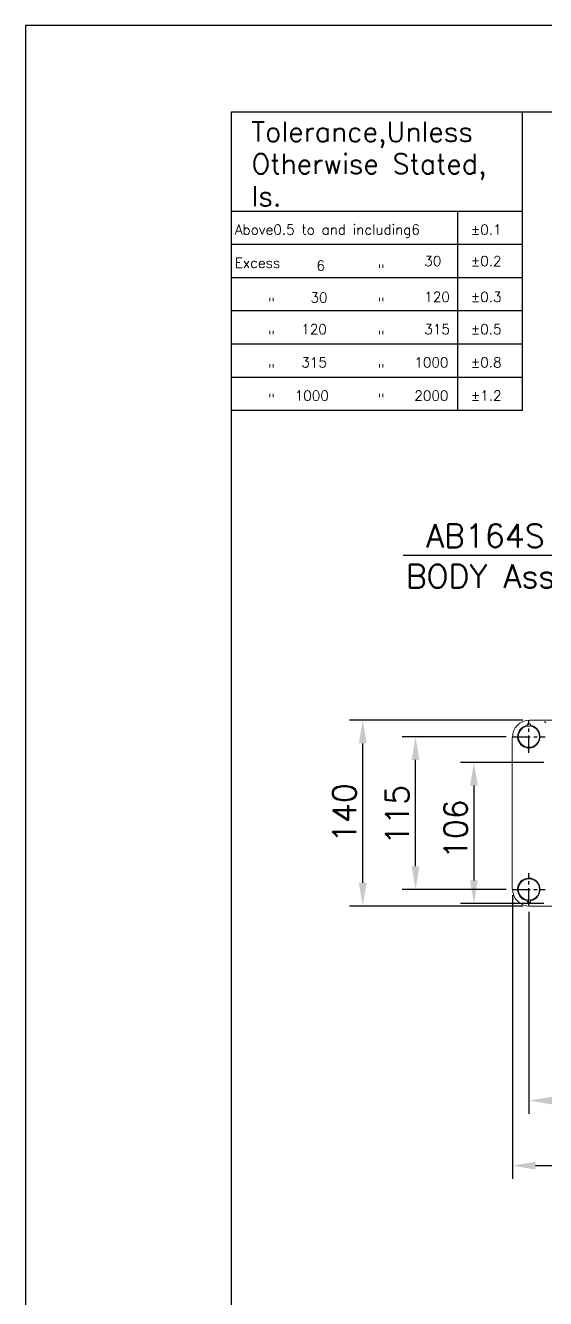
# Model space of a CAD drawing. Extents: x 1522 to 1942, y -990 to -693.
# Drawn here: x 1522.2 to 1600.5, y -884.2 to -692.5 of the extents above; entities that cross this region are included whole.
import ezdxf

# ---------------------------------------------------------------- set-up
doc = ezdxf.new("R2010")
doc.units = 0
doc.header["$LTSCALE"] = 7
doc.header["$MEASUREMENT"] = 0
doc.linetypes.add('CENTER', pattern=[2, 1.25, -0.25, 0.25, -0.25])
doc.layers.get('0').update_dxf_attribs({"color": 2, "linetype": 'CONTINUOUS'})
for name, color, linetype in [('CL', 1, 'CENTER'), ('D', 2, 'CONTINUOUS'), ('DWG', 7, 'CONTINUOUS'), ('TXT', 4, 'CONTINUOUS')]:
    doc.layers.add(name, color=color, linetype=linetype)
doc.styles.add('GHS', font='romans', dxfattribs={"bigfont": 'ghs'})
doc.styles.add('ROMANS', font='romans')

# ---------------------------------------------------------------- blocks, each defined once
blk = doc.blocks.new('BORDER')
for p, q in [((1, 1), (0, 1)), ((0, 1), (0, 0))]:
    blk.add_line(p, q)

msp = doc.modelspace()

# ---------------------------------------------------------------- linework, layer by layer
for p, q in [((1597, -720.5), (1553.25, -720.5)), ((1587.25, -720.5), (1587.25, -750.5)), ((1597, -725.5), (1553.25, -725.5)), ((1597, -730.5), (1553.25, -730.5)), ((1597, -735.5), (1553.25, -735.5)), ((1597, -740.5), (1553.25, -740.5)), ((1597, -745.5), (1553.25, -745.5))]:
    msp.add_line(p, q)
at = {"ltscale": 0.5}
msp.add_line((1610.53, -772.3), (1579.08, -772.3), dxfattribs=at)
at = {"color": 7, "linetype": 'Continuous', "lineweight": 15}
for p, q in [((1598.09, -797.11), (1645.19, -797.11)), ((1600.36, -797.31), (1600.56, -797.51)), ((1597.75, -797.92), (1597.75, -797.81)), ((1597.95, -797.61), (1598.04, -797.61)), ((1598.24, -797.81), (1598.24, -797.92)), ((1595.49, -822.51), (1595.49, -799.71)), ((1597.75, -824.41), (1597.75, -824.3)), ((1598.24, -824.3), (1598.24, -824.41)), ((1598.04, -824.61), (1597.95, -824.61)), ((1642.59, -825.11), (1598.09, -825.11))]:
    msp.add_line(p, q, dxfattribs=at)
for centre in [(1597.99, -799.61), (1597.99, -822.61)]:
    msp.add_circle(centre, 1.6, dxfattribs=at)
for centre, radius, start, end in [((1597.99, -799.61), 1.71, 98.3666, 289.1904), ((1597.99, -799.61), 1.6, 47.0475, 322.9404), ((1597.99, -799.61), 1.71, 70.8096, 81.6334), ((1597.99, -822.61), 1.71, 70.8096, 261.6334), ((1597.99, -822.61), 1.6, 47.0475, 322.9404), ((1597.99, -822.61), 1.71, 278.3666, 289.1904)]:
    msp.add_arc(centre, radius, start, end, dxfattribs=at)
for centre, major_axis, start_param, end_param in [((1598.1, -799.71), (-1.84, 1.84), 5.497885, 7.068486), ((1597.95, -797.81), (0.141, -0.141), 2.356292, 3.926893), ((1598.04, -797.81), (-0.141, -0.141), 2.356292, 3.926893), ((1598.1, -822.51), (-1.84, -1.84), 5.497885, 7.068486), ((1597.95, -824.41), (0.141, 0.141), 2.356292, 3.926893), ((1598.04, -824.41), (-0.141, 0.141), 2.356292, 3.926893)]:
    msp.add_ellipse(centre, major_axis=major_axis, ratio=0.999805, start_param=start_param, end_param=end_param, dxfattribs=at)
for points in [[(1598.56, -798), (1598.7, -798.06), (1598.99, -798.2), (1599.34, -798.57), (1599.58, -799.02), (1599.68, -799.54), (1599.62, -800.04), (1599.44, -800.51), (1599.12, -800.91), (1598.79, -801.13), (1598.6, -801.21), (1598.56, -801.22), (1598.56, -801.22)], [(1598.56, -821), (1598.7, -821.06), (1598.99, -821.2), (1599.34, -821.57), (1599.58, -822.02), (1599.68, -822.54), (1599.62, -823.04), (1599.44, -823.51), (1599.12, -823.91), (1598.79, -824.13), (1598.6, -824.21), (1598.56, -824.22), (1598.56, -824.22)]]:
    msp.add_open_spline(points, degree=3, knots=[0, 0, 0, 0, 0.112106, 0.227747, 0.364392, 0.483455, 0.60295, 0.718246, 0.850251, 0.96851, 0.999997, 1, 1, 1, 1], dxfattribs=at)
at = {"layer": 'CL', "ltscale": 0.3}
for p, q in [((1597.99, -802.04), (1597.99, -797.18)), ((1595.56, -799.61), (1600.42, -799.61)), ((1597.99, -825.04), (1597.99, -820.18)), ((1595.56, -822.61), (1600.42, -822.61))]:
    msp.add_line(p, q, dxfattribs=at)
at = {"layer": 'D'}
for p, q in [((1597.09, -797.11), (1570.99, -797.11)), ((1572.99, -821.61), (1572.99, -800.61)), ((1594.56, -799.61), (1578.94, -799.61)), ((1580.94, -819.11), (1580.94, -803.11)), ((1600.26, -803.48), (1587.72, -803.48)), ((1589.72, -806.98), (1589.72, -821.25)), ((1594.56, -822.61), (1578.94, -822.61)), ((1595.5, -823.47), (1595.5, -866.21)), ((1597.09, -825.11), (1570.99, -825.11)), ((1600.26, -824.75), (1587.72, -824.75)), ((1598, -826), (1598, -856.41)), ((1599, -864.21), (1692, -864.21))]:
    msp.add_line(p, q, dxfattribs=at)
for points in [[(1572.41, -800.61), (1573.58, -800.61), (1572.99, -797.11)], [(1580.35, -803.11), (1581.52, -803.11), (1580.94, -799.61)], [(1589.14, -806.98), (1590.31, -806.98), (1589.72, -803.48)], [(1580.35, -819.11), (1581.52, -819.11), (1580.94, -822.61)], [(1572.41, -821.61), (1573.58, -821.61), (1572.99, -825.11)], [(1589.14, -821.25), (1590.31, -821.25), (1589.72, -824.75)], [(1601.5, -853.83), (1601.5, -855), (1598, -854.41)], [(1599, -863.63), (1599, -864.79), (1595.5, -864.21)]]:
    msp.add_solid(points, dxfattribs=at)
at = {"layer": 'DWG'}
for p, q in [((1597, -705.5), (1597, -750.5)), ((1597, -750.5), (1553.25, -750.5))]:
    msp.add_line(p, q, dxfattribs=at)
at = {"layer": 'TXT'}
for p, q in [((1553.25, -705.5), (1931.25, -705.5)), ((1553.25, -979.5), (1553.25, -705.5))]:
    msp.add_line(p, q, dxfattribs=at)

# ---------------------------------------------------------------- block references
at = {"xscale": 420, "yscale": 297, "zscale": 420}
msp.add_blockref('BORDER', (1522.25, -989.5), dxfattribs=at)

# ---------------------------------------------------------------- texts
at = {"linetype": 'Continuous', "style": 'ROMANS'}
for s, height, p in [('Tolerance,Unless', 3, (1556.25, -710)), ('Otherwise Stated,', 3, (1556.25, -714.86)), ('Is.', 3, (1556.25, -719.72)), ('Above0.5 to and including6', 1.5, (1553.75, -724)), ('%%P0.1', 1.5, (1589.25, -724)), ('Excess ', 1.5, (1553.75, -729)), ('6', 1.5, (1566.02, -729.42)), ('"', 1.5, (1575.25, -730)), ('30', 1.5, (1582.25, -728.73)), ('%%p0.2', 1.5, (1589.25, -728.73)), ('"', 1.5, (1558.75, -735)), ('30', 1.5, (1565.13, -734.23)), ('"', 1.5, (1575.25, -735)), ('120', 1.5, (1582.25, -734.13)), ('%%p0.3', 1.5, (1589.25, -734.13)), ('120', 1.5, (1563.74, -739)), ('315', 1.5, (1582.25, -739)), ('%%p0.5', 1.5, (1589.25, -739)), ('"', 1.5, (1558.75, -740)), ('"', 1.5, (1575.25, -740)), ('"', 1.5, (1558.75, -745)), ('315', 1.5, (1563.75, -744)), ('"', 1.5, (1575.25, -745)), ('1000', 1.5, (1580.75, -744)), ('%%P0.8', 1.5, (1589.25, -744)), ('1000', 1.5, (1562.75, -749)), ('2000', 1.5, (1580.75, -749)), ('%%P1.2', 1.5, (1589.25, -749)), ('"', 1.5, (1558.75, -749.5)), ('"', 1.5, (1575.25, -749.5))]:
    msp.add_text(s, height=height, dxfattribs=at).set_placement(p)
at = {"layer": 'D', "ltscale": 0.5, "style": 'GHS'}
for s, p in [('AB164S', (1582.52, -771.1)), ("BODY Ass'Y", (1579.46, -777.2))]:
    msp.add_text(s, height=3.5, dxfattribs=at).set_placement(p)
at = {"layer": 'D', "char_height": 3.5, "attachment_point": 5, "rotation": 90, "style": 'GHS'}
for s, insert in [('\\A1;140', (1570.24, -811.11)), ('\\A1;115', (1578.19, -811.38)), ('\\A1;106', (1586.97, -813.55))]:
    msp.add_mtext(s, dxfattribs=dict(at, insert=insert))

doc.saveas('drawing.dxf')
